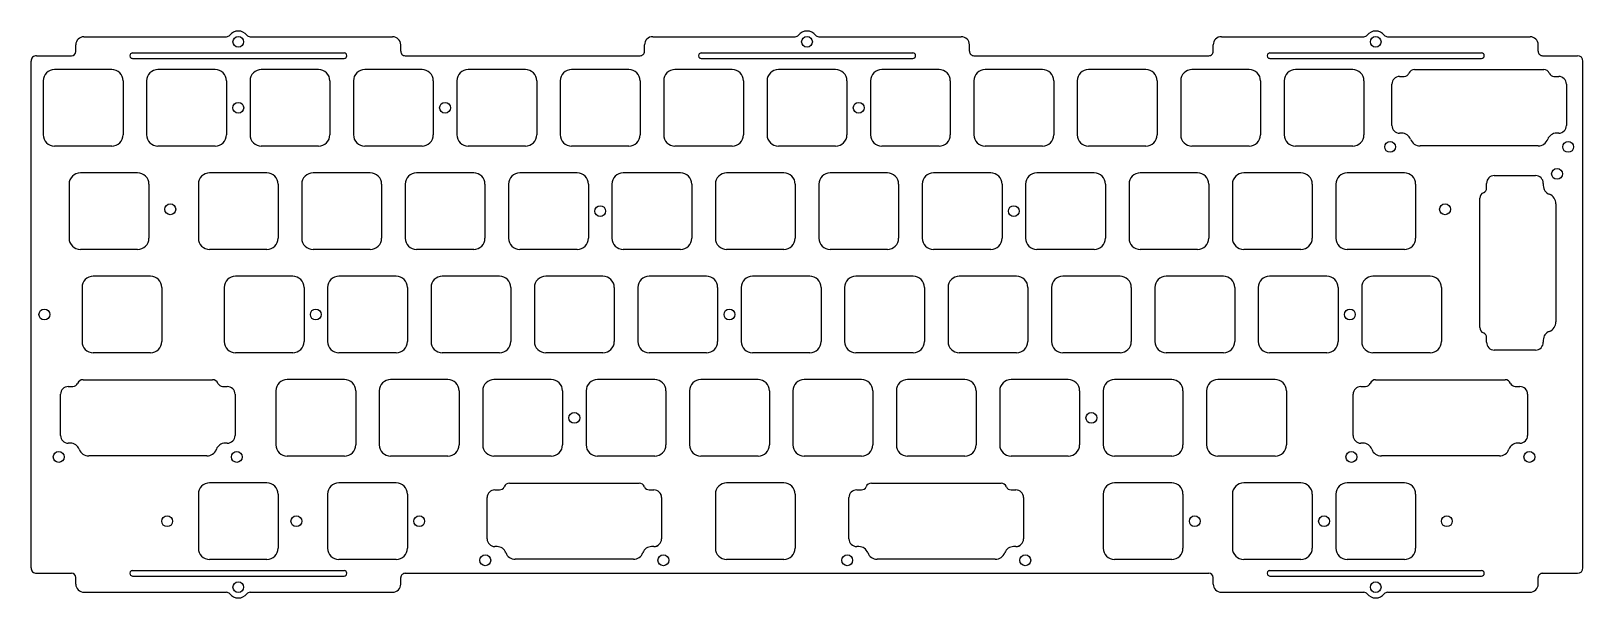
# Model space of a CAD drawing. Header units: millimetres. Extents: x -10 to 276, y -90 to 14.
import ezdxf

# ---------------------------------------------------------------- set-up
doc = ezdxf.new("R2010")
doc.units = ezdxf.units.MM
doc.header["$MEASUREMENT"] = 0
doc.layers.add('BLACK', color=7, linetype='CONTINUOUS')
doc.layers.add('Edge.Cuts', color=53, linetype='CONTINUOUS')

msp = doc.modelspace()

# ---------------------------------------------------------------- linework, layer by layer
at = {"layer": 'BLACK', "linetype": 'Continuous'}
for p, q in [((-1.35625, 10.399985), (-1.35625, 11.599985)), ((0.14375, 13.099997), (26.39937, 13.099997)), ((30.760672, 13.099997), (57.006172, 13.099997)), ((58.50625, 10.410384), (58.50625, 11.619835)), ((103.41875, 10.399985), (103.41875, 11.600085)), ((104.924149, 13.099997), (131.17437, 13.099997)), ((135.535872, 13.099997), (161.781172, 13.099997)), ((163.28125, 10.410384), (163.28125, 11.619835)), ((208.19375, 10.399985), (208.19375, 11.600085)), ((209.699149, 13.099997), (235.9392, 13.099997)), ((240.310872, 13.099997), (266.556172, 13.099997)), ((268.05625, 10.410384), (268.05625, 11.619835)), ((-9.6, -84.794538), (-9.6, 8.599985)), ((-8.600006, 9.599997), (-2.156228, 9.599997)), ((-2.156228, 9.600007), (-2.156228, 9.599997)), ((9.074972, 9.099997), (48.075, 9.099997)), ((9.077449, 10.099997), (48.074972, 10.099997)), ((59.306372, 9.599997), (102.61875, 9.599997)), ((113.849972, 9.099997), (152.85, 9.099997)), ((113.852449, 10.099997), (152.849972, 10.099997)), ((164.081372, 9.599997), (207.39375, 9.599997)), ((218.624972, 9.099997), (257.625, 9.099997)), ((218.627449, 10.099997), (257.624972, 10.099997)), ((268.856372, 9.599997), (275.299972, 9.599997)), ((276.299984, 8.599985), (276.3, 8.599985)), ((276.3, -84.800015), (276.3, 8.599985)), ((5.275, 7.05), (-5.275001, 7.05)), ((24.325, 7.05), (13.775, 7.05)), ((43.375, 7.05), (32.825, 7.05)), ((62.425, 7.05), (51.875, 7.05)), ((81.475, 7.05), (70.925, 7.05)), ((100.525, 7.05), (89.975, 7.05)), ((119.575, 7.05), (109.025, 7.05)), ((138.625, 7.05), (128.075, 7.05)), ((157.675, 7.05), (147.125, 7.05)), ((176.725, 7.05), (166.175, 7.05)), ((195.775, 7.05), (185.225, 7.05)), ((214.825, 7.05), (204.275, 7.05)), ((233.875, 7.05), (223.325, 7.05)), ((-7.35, 4.975001), (-7.35, -4.975001)), ((7.35, 4.975), (7.35, -4.975)), ((11.7, 4.975), (11.7, -4.975)), ((26.4, 4.975), (26.4, -4.975)), ((30.75, 4.975), (30.75, -4.975)), ((45.45, 4.975), (45.45, -4.975)), ((49.8, 4.975), (49.8, -4.975)), ((64.5, 4.975), (64.5, -4.975)), ((68.85, 4.975), (68.85, -4.975)), ((83.55, 4.975), (83.55, -4.975)), ((87.9, 4.975), (87.9, -4.975)), ((102.6, 4.975), (102.6, -4.975)), ((106.95, 4.975), (106.95, -4.975)), ((121.65, 4.975), (121.65, -4.975)), ((126, 4.975), (126, -4.975)), ((140.7, 4.975), (140.7, -4.975)), ((145.05, 4.975), (145.05, -4.975)), ((159.75, 4.975), (159.75, -4.975)), ((164.1, 4.975), (164.1, -4.975)), ((178.8, 4.975), (178.8, -4.975)), ((183.15, 4.975), (183.15, -4.975)), ((197.85, 4.975), (197.85, -4.975)), ((202.2, 4.975), (202.2, -4.975)), ((216.9, 4.975), (216.9, -4.975)), ((221.25, 4.975), (221.25, -4.975)), ((235.95, 4.975), (235.95, -4.975)), ((5.275, -7.05), (-5.275, -7.05)), ((24.325, -7.05), (13.775, -7.05)), ((43.375, -7.05), (32.825, -7.05)), ((62.425, -7.05), (51.875, -7.05)), ((81.475, -7.05), (70.925, -7.05)), ((100.525, -7.05), (89.975, -7.05)), ((119.575, -7.05), (109.025, -7.05)), ((138.625, -7.05), (128.075, -7.05)), ((157.675, -7.05), (147.125, -7.05)), ((176.725, -7.05), (166.175, -7.05)), ((195.775, -7.05), (185.225, -7.05)), ((214.825, -7.05), (204.275, -7.05)), ((233.875, -7.05), (223.325, -7.05)), ((-2.587499, -14.074999), (-2.587499, -24.025001)), ((10.0375, -12), (-0.5125, -12)), ((12.1125, -14.075), (12.112501, -14.075)), ((12.112501, -14.075), (12.112501, -24.025)), ((21.225, -14.075), (21.225, -24.025)), ((33.85, -12), (23.3, -12)), ((35.925, -14.075), (35.925, -24.025)), ((40.275, -14.075), (40.275, -24.025)), ((52.9, -12), (42.35, -12)), ((54.975, -14.075), (54.975, -24.025)), ((59.325, -14.075), (59.325, -24.025)), ((71.95, -12), (61.4, -12)), ((74.025, -14.075), (74.025, -24.025)), ((78.375, -14.075), (78.375, -24.025)), ((91, -12), (80.45, -12)), ((93.075, -14.075), (93.075, -24.025)), ((97.425, -14.075), (97.425, -24.025)), ((110.05, -12), (99.5, -12)), ((112.125, -14.075), (112.125, -24.025)), ((116.475, -14.075), (116.475, -24.025)), ((129.1, -12), (118.55, -12)), ((131.175, -14.075), (131.175, -24.025)), ((135.525, -14.075), (135.525, -24.025)), ((148.15, -12), (137.6, -12)), ((150.225, -14.075), (150.225, -24.025)), ((154.575, -14.075), (154.575, -24.025)), ((167.2, -12), (156.65, -12)), ((169.275, -14.075), (169.275, -24.025)), ((173.625, -14.075), (173.625, -24.025)), ((186.25, -12), (175.7, -12)), ((188.325, -14.075), (188.325, -24.025)), ((192.675, -14.075), (192.675, -24.025)), ((205.3, -12), (194.75, -12)), ((207.375, -14.075), (207.375, -24.025)), ((211.725, -14.075), (211.725, -24.025)), ((224.35, -12), (213.8, -12)), ((226.425, -14.075), (226.425, -24.025)), ((230.775, -14.075), (230.775, -24.025)), ((243.4, -12), (232.85, -12)), ((245.475, -14.075), (245.475, -24.025)), ((10.0375, -26.1), (-0.5125, -26.1)), ((33.85, -26.1), (23.3, -26.1)), ((52.9, -26.1), (42.35, -26.1)), ((71.95, -26.1), (61.4, -26.1)), ((91, -26.1), (80.45, -26.1)), ((110.05, -26.1), (99.5, -26.1)), ((129.1, -26.1), (118.55, -26.1)), ((148.15, -26.1), (137.6, -26.1)), ((167.2, -26.1), (156.65, -26.1)), ((186.25, -26.1), (175.7, -26.1)), ((205.3, -26.1), (194.75, -26.1)), ((224.35, -26.1), (213.8, -26.1)), ((243.4, -26.1), (232.85, -26.1)), ((12.41875, -31.05), (1.868749, -31.05)), ((38.6125, -31.05), (28.0625, -31.05)), ((57.6625, -31.05), (47.1125, -31.05)), ((76.7125, -31.05), (66.1625, -31.05)), ((95.7625, -31.05), (85.2125, -31.05)), ((114.8125, -31.05), (104.2625, -31.05)), ((133.8625, -31.05), (123.3125, -31.05)), ((152.9125, -31.05), (142.3625, -31.05)), ((171.9625, -31.05), (161.4125, -31.05)), ((191.0125, -31.05), (180.4625, -31.05)), ((210.0625, -31.05), (199.5125, -31.05)), ((229.1125, -31.05), (218.5625, -31.05)), ((-0.20625, -33.125), (-0.20625, -43.075001)), ((14.49375, -33.125), (14.49375, -43.075)), ((25.9875, -33.125), (25.9875, -43.075)), ((40.6875, -33.125), (40.6875, -43.075)), ((45.0375, -33.125), (45.0375, -43.075)), ((59.7375, -33.125), (59.7375, -43.075)), ((64.0875, -33.125), (64.0875, -43.075)), ((78.7875, -33.125), (78.7875, -43.075)), ((83.1375, -33.125), (83.1375, -43.075)), ((97.8375, -33.125), (97.8375, -43.075)), ((102.1875, -33.125), (102.1875, -43.075)), ((116.8875, -33.125), (116.8875, -43.075)), ((121.2375, -33.125), (121.2375, -43.075)), ((135.9375, -33.125), (135.9375, -43.075)), ((140.2875, -33.125), (140.2875, -43.075)), ((154.9875, -33.125), (154.9875, -43.075)), ((159.3375, -33.125), (159.3375, -43.075)), ((174.0375, -33.125), (174.0375, -43.075)), ((178.3875, -33.125), (178.3875, -43.075)), ((193.0875, -33.125), (193.0875, -43.075)), ((197.4375, -33.125), (197.4375, -43.075)), ((212.1375, -33.125), (212.1375, -43.075)), ((216.4875, -33.125), (216.4875, -43.075)), ((231.1875, -33.125), (231.1875, -43.075)), ((12.41875, -45.15), (1.86875, -45.15)), ((38.6125, -45.15), (28.0625, -45.15)), ((57.6625, -45.15), (47.1125, -45.15)), ((76.7125, -45.15), (66.1625, -45.15)), ((95.7625, -45.15), (85.2125, -45.15)), ((114.8125, -45.15), (104.2625, -45.15)), ((133.8625, -45.15), (123.3125, -45.15)), ((152.9125, -45.15), (142.3625, -45.15)), ((171.9625, -45.15), (161.4125, -45.15)), ((191.0125, -45.15), (180.4625, -45.15)), ((210.0625, -45.15), (199.5125, -45.15)), ((229.1125, -45.15), (218.5625, -45.15)), ((48.1375, -50.1), (37.5875, -50.1)), ((67.1875, -50.1), (56.6375, -50.1)), ((86.2375, -50.1), (75.6875, -50.1)), ((105.2875, -50.1), (94.7375, -50.1)), ((124.3375, -50.1), (113.7875, -50.1)), ((143.3875, -50.1), (132.8375, -50.1)), ((162.4375, -50.1), (151.8875, -50.1)), ((181.4875, -50.1), (170.9375, -50.1)), ((200.5375, -50.1), (189.9875, -50.1)), ((219.5875, -50.1), (209.0375, -50.1)), ((35.5125, -52.175), (35.5125, -62.125)), ((50.2125, -52.175), (50.2125, -62.125)), ((54.5625, -52.175), (54.5625, -62.125)), ((69.2625, -52.175), (69.2625, -62.125)), ((73.6125, -52.175), (73.6125, -62.125)), ((88.3125, -52.175), (88.3125, -62.125)), ((92.6625, -52.175), (92.6625, -62.125)), ((107.3625, -52.175), (107.3625, -62.125)), ((111.7125, -52.175), (111.7125, -62.125)), ((126.4125, -52.175), (126.4125, -62.125)), ((130.7625, -52.175), (130.7625, -62.125)), ((145.4625, -52.175), (145.4625, -62.125)), ((149.8125, -52.175), (149.8125, -62.125)), ((164.5125, -52.175), (164.5125, -62.125)), ((168.8625, -52.175), (168.8625, -62.125)), ((183.5625, -52.175), (183.5625, -62.125)), ((187.9125, -52.175), (187.9125, -62.125)), ((202.6125, -52.175), (202.6125, -62.125)), ((206.9625, -52.175), (206.9625, -62.125)), ((221.6625, -52.175), (221.6625, -62.125)), ((48.1375, -64.2), (37.5875, -64.2)), ((67.1875, -64.2), (56.6375, -64.2)), ((86.2375, -64.2), (75.6875, -64.2)), ((105.2875, -64.2), (94.7375, -64.2)), ((124.3375, -64.2), (113.7875, -64.2)), ((143.3875, -64.2), (132.8375, -64.2)), ((162.4375, -64.2), (151.8875, -64.2)), ((181.4875, -64.2), (170.9375, -64.2)), ((200.5375, -64.2), (189.9875, -64.2)), ((219.5875, -64.2), (209.0375, -64.2)), ((9.077449, -85.300003), (48.074972, -85.300003)), ((218.627449, -85.300003), (257.624972, -85.300003)), ((-8.600028, -85.800003), (-2.156228, -85.800003)), ((-1.35625, -87.8), (-1.35625, -86.59264)), ((9.074972, -86.300003), (48.075, -86.300003)), ((58.50625, -87.800015), (58.50625, -86.600015)), ((59.310167, -85.800003), (207.393772, -85.800003)), ((208.19375, -87.785851), (208.19375, -86.59254)), ((218.624972, -86.300003), (257.625, -86.300003)), ((268.05625, -87.800015), (268.05625, -86.600015)), ((268.860167, -85.800003), (275.3, -85.800003)), ((0.143772, -89.300003), (26.389372, -89.300003)), ((30.765504, -89.300003), (57.00625, -89.300003)), ((209.693872, -89.300003), (235.939372, -89.300003)), ((240.315504, -89.300003), (266.55625, -89.300003))]:
    msp.add_line(p, q, dxfattribs=at)
at = {"layer": 'BLACK'}
for centre, radius in [((28.575, 12.149997), 0.985), ((133.35, 12.149997), 0.985), ((238.125, 12.149997), 0.985), ((28.575, 0), 1), ((66.675, 0), 1), ((142.875, 0), 1), ((16.04875, -18.7), 1), ((95.25, -19.05), 1), ((171.45, -19.05), 1), ((250.9012, -18.7), 1), ((-7.14375, -38.1), 1), ((42.8625, -38.1), 1), ((119.0625, -38.1), 1), ((90.4875, -57.15), 1), ((185.7375, -57.15), 1), ((28.575, -88.350003), 0.985), ((238.125, -88.350003), 0.985)]:
    msp.add_circle(centre, radius, dxfattribs=at)
for centre, radius, start, end in [((0.143772, 11.599985), 1.500022, 90.00084033, 180), ((26.389072, 13.900085), 0.800195, 270.73741808, 321.32091329), ((28.575, 12.149997), 2, 38.68217849, 141.3178036), ((30.760672, 13.899785), 0.799788, 218.67381541, 270), ((57.006072, 11.599685), 1.500312, 0.76953571, 89.99618108), ((104.918772, 11.599985), 1.500022, 89.79461625, 179.99618034), ((131.164072, 13.900085), 0.800195, 270.73741808, 321.32091329), ((133.35, 12.149998), 1.999999, 38.68217404, 141.31782596), ((135.535872, 13.900185), 0.800188, 218.68718212, 270), ((161.781072, 11.599685), 1.500312, 0.76953571, 89.99618108), ((209.693772, 11.599985), 1.500022, 89.79461625, 179.99618034), ((235.939172, 13.900085), 0.800116, 270.00200517, 321.31639326), ((238.125, 12.149997), 2, 38.6821964, 141.31782151), ((240.310872, 13.900185), 0.800188, 218.68718212, 270), ((266.556072, 11.599685), 1.500312, 0.76953571, 89.99618108), ((-8.600028, 8.599985), 0.999972, 89.99873951, 180), ((-2.156228, 10.399985), 0.799978, 270, 0), ((9.074972, 9.599985), 0.499988, 89.71616584, 270), ((48.074972, 9.599985), 0.500012, 270.00320849, 90), ((59.306372, 10.400185), 0.800188, 179.26970136, 270), ((102.618772, 10.399985), 0.799978, 269.99842434, 0), ((113.849972, 9.599985), 0.499988, 89.71616584, 270), ((152.849972, 9.599985), 0.500012, 270.00320849, 90), ((164.081372, 10.400185), 0.800188, 179.26970136, 270), ((207.393772, 10.399985), 0.799978, 269.99842434, 0), ((218.624972, 9.599985), 0.499988, 89.71616584, 270), ((257.624972, 9.599985), 0.500012, 270.00320849, 90), ((268.856372, 10.400185), 0.800188, 179.26970136, 270), ((275.299972, 8.599985), 1.000012, 0, 90), ((-5.275001, 4.975001), 2.074999, 90, 180), ((5.275001, 4.975001), 2.074999, 359.99997239, 90.00002761), ((13.774999, 4.975001), 2.074999, 89.99997239, 180.00002761), ((24.325001, 4.975001), 2.074999, 359.99997239, 90.00002761), ((32.824999, 4.975001), 2.074999, 89.99997239, 180.00002761), ((43.375001, 4.975001), 2.074999, 359.99997239, 90.00002761), ((51.874999, 4.975001), 2.074999, 89.99997239, 180.00002761), ((62.425001, 4.975001), 2.074999, 359.99997239, 90.00002761), ((70.924999, 4.975001), 2.074999, 89.99997239, 180.00002761), ((81.475001, 4.975001), 2.074999, 359.99997239, 90.00002761), ((89.974999, 4.975001), 2.074999, 89.99997239, 180.00002761), ((100.524997, 4.974997), 2.075003, 0.00008284, 89.99991716), ((109.024997, 4.974997), 2.074997, 89.99991716, 179.99991716), ((119.575047, 4.975047), 2.074953, 359.99870219, 90.00129781), ((128.074997, 4.974997), 2.074997, 89.99991716, 179.99991716), ((138.625047, 4.975047), 2.074953, 359.99870219, 90.00129781), ((147.124997, 4.974997), 2.074997, 89.99991716, 179.99991716), ((157.675047, 4.975047), 2.074953, 359.99870219, 90.00129781), ((166.175047, 4.975047), 2.075047, 90.00129781, 180.00129775), ((176.725047, 4.975047), 2.074953, 359.99870219, 90.00129781), ((185.225047, 4.975047), 2.075047, 90.00129781, 180.00129775), ((195.775047, 4.975047), 2.074953, 359.99870219, 90.00129781), ((204.275047, 4.975047), 2.075047, 90.00129781, 180.00129775), ((214.825047, 4.975047), 2.074953, 359.99870219, 90.00129781), ((223.325047, 4.975047), 2.075047, 90.00129781, 180.00129775), ((233.875047, 4.975047), 2.074953, 359.99870219, 90.00129781), ((-5.275001, -4.975001), 2.074999, 180, 270.00002761), ((5.275001, -4.975001), 2.074999, 269.99997239, 0.00002761), ((13.774999, -4.975001), 2.074999, 179.99997239, 270.00002761), ((24.325001, -4.975001), 2.074999, 269.99997239, 0.00002761), ((32.824999, -4.975001), 2.074999, 179.99997239, 270.00002761), ((43.375001, -4.975001), 2.074999, 269.99997239, 0.00002761), ((51.874999, -4.975001), 2.074999, 179.99997239, 270.00002761), ((62.425001, -4.975001), 2.074999, 269.99997239, 0.00002761), ((70.924999, -4.975001), 2.074999, 179.99997239, 270.00002761), ((81.475001, -4.975001), 2.074999, 269.99997239, 0.00002761), ((89.974997, -4.975003), 2.074997, 179.99991716, 270.00008284), ((100.524997, -4.975003), 2.075003, 270.00008284, 0.00008284), ((109.024997, -4.975003), 2.074997, 179.99991716, 270.00008284), ((119.574997, -4.975003), 2.075003, 270.00008284, 0.00008284), ((128.075047, -4.974953), 2.075047, 180.00129775, 269.99870225), ((138.624997, -4.975003), 2.075003, 270.00008284, 0.00008284), ((147.125047, -4.974953), 2.075047, 180.00129775, 269.99870225), ((157.674997, -4.975003), 2.075003, 270.00008284, 0.00008284), ((166.175047, -4.974953), 2.075047, 180.00129775, 269.99870225), ((176.725047, -4.974953), 2.074953, 269.99870225, 359.99870219), ((185.225047, -4.974953), 2.075047, 180.00129775, 269.99870225), ((195.775047, -4.974953), 2.074953, 269.99870225, 359.99870219), ((204.275047, -4.974953), 2.075047, 180.00129775, 269.99870225), ((214.825047, -4.974953), 2.074953, 269.99870225, 359.99870219), ((223.325047, -4.974953), 2.075047, 180.00129775, 269.99870225), ((233.875047, -4.974953), 2.074953, 269.99870225, 359.99870219), ((-0.5125, -14.074999), 2.074999, 90, 180), ((10.037501, -14.074999), 2.074999, 359.99997239, 90.00002761), ((23.299999, -14.074999), 2.074999, 89.99997239, 180.00002761), ((33.850001, -14.074999), 2.074999, 359.99997239, 90.00002761), ((42.349999, -14.074999), 2.074999, 89.99997239, 180.00002761), ((52.900001, -14.074999), 2.074999, 359.99997239, 90.00002761), ((61.399999, -14.074999), 2.074999, 89.99997239, 180.00002761), ((71.950001, -14.074999), 2.074999, 359.99997239, 90.00002761), ((80.449999, -14.074999), 2.074999, 89.99997239, 180.00002761), ((90.999997, -14.075003), 2.075003, 0.00008284, 89.99991716), ((99.499997, -14.075003), 2.074997, 89.99991716, 179.99991716), ((110.049997, -14.075003), 2.075003, 0.00008284, 89.99991716), ((118.549997, -14.075003), 2.074997, 89.99991716, 179.99991716), ((129.100047, -14.074953), 2.074953, 359.99870219, 90.00129781), ((137.599997, -14.075003), 2.074997, 89.99991716, 179.99991716), ((148.150047, -14.074953), 2.074953, 359.99870219, 90.00129781), ((156.649997, -14.075003), 2.074997, 89.99991716, 179.99991716), ((167.200047, -14.074953), 2.074953, 359.99870219, 90.00129781), ((175.700047, -14.074953), 2.075047, 90.00129781, 180.00129775), ((186.250047, -14.074953), 2.074953, 359.99870219, 90.00129781), ((194.750047, -14.074953), 2.075047, 90.00129781, 180.00129775), ((205.300047, -14.074953), 2.074953, 359.99870219, 90.00129781), ((213.800047, -14.074953), 2.075047, 90.00129781, 180.00129775), ((224.350047, -14.074953), 2.074953, 359.99870219, 90.00129781), ((232.850047, -14.074953), 2.075047, 90.00129781, 180.00129775), ((243.400047, -14.074953), 2.074953, 359.99870219, 90.00129781), ((-0.5125, -24.025001), 2.074999, 180, 270), ((10.037501, -24.025), 2.075, 269.99997239, 0), ((23.299999, -24.025001), 2.074999, 179.99997239, 270.00002761), ((33.850001, -24.025001), 2.074999, 269.99997239, 0.00002761), ((42.349999, -24.025001), 2.074999, 179.99997239, 270.00002761), ((52.900001, -24.025001), 2.074999, 269.99997239, 0.00002761), ((61.399999, -24.025001), 2.074999, 179.99997239, 270.00002761), ((71.950001, -24.025001), 2.074999, 269.99997239, 0.00002761), ((80.449999, -24.025001), 2.074999, 179.99997239, 270.00002761), ((90.999997, -24.025003), 2.075003, 270.00008284, 0.00008284), ((99.499997, -24.025003), 2.074997, 179.99991716, 270.00008284), ((110.049997, -24.025003), 2.075003, 270.00008284, 0.00008284), ((118.549997, -24.025003), 2.074997, 179.99991716, 270.00008284), ((129.099997, -24.025003), 2.075003, 270.00008284, 0.00008284), ((137.600047, -24.024953), 2.075047, 180.00129775, 269.99870225), ((148.149997, -24.025003), 2.075003, 270.00008284, 0.00008284), ((156.650047, -24.024953), 2.075047, 180.00129775, 269.99870225), ((167.200047, -24.024953), 2.074953, 269.99870225, 359.99870219), ((175.700047, -24.024953), 2.075047, 180.00129775, 269.99870225), ((186.250047, -24.024953), 2.074953, 269.99870225, 359.99870219), ((194.750047, -24.024953), 2.075047, 180.00129775, 269.99870225), ((205.300047, -24.024953), 2.074953, 269.99870225, 359.99870219), ((213.800047, -24.024953), 2.075047, 180.00129775, 269.99870225), ((224.350047, -24.024953), 2.074953, 269.99870225, 359.99870219), ((232.850047, -24.024953), 2.075047, 180.00129775, 269.99870225), ((243.400047, -24.024953), 2.074953, 269.99870225, 359.99870219), ((1.868754, -33.125004), 2.075004, 90.00013806, 179.99988955), ((12.41875, -33.125), 2.075, 0, 90), ((28.062499, -33.124999), 2.074999, 89.99997239, 180.00002761), ((38.612501, -33.124999), 2.074999, 359.99997239, 90.00002761), ((47.112499, -33.124999), 2.074999, 89.99997239, 180.00002761), ((57.662501, -33.124999), 2.074999, 359.99997239, 90.00002761), ((66.162499, -33.124999), 2.074999, 89.99997239, 180.00002761), ((76.712501, -33.124999), 2.074999, 359.99997239, 90.00002761), ((85.212499, -33.124999), 2.074999, 89.99997239, 180.00002761), ((95.762497, -33.125003), 2.075003, 0.00008284, 89.99991716), ((104.262497, -33.125003), 2.074997, 89.99991716, 179.99991716), ((114.812497, -33.125003), 2.075003, 0.00008284, 89.99991716), ((123.312497, -33.125003), 2.074997, 89.99991716, 179.99991716), ((133.862547, -33.124953), 2.074953, 359.99870219, 90.00129781), ((142.362497, -33.125003), 2.074997, 89.99991716, 179.99991716), ((152.912547, -33.124953), 2.074953, 359.99870219, 90.00129781), ((161.412547, -33.124953), 2.075047, 90.00129781, 180.00129775), ((171.962547, -33.124953), 2.074953, 359.99870219, 90.00129781), ((180.462547, -33.124953), 2.075047, 90.00129781, 180.00129775), ((191.012547, -33.124953), 2.074953, 359.99870219, 90.00129781), ((199.512547, -33.124953), 2.075047, 90.00129781, 180.00129775), ((210.062547, -33.124953), 2.074953, 359.99870219, 90.00129781), ((218.562547, -33.124953), 2.075047, 90.00129781, 180.00129775), ((229.112547, -33.124953), 2.074953, 359.99870219, 90.00129781), ((1.868752, -43.074998), 2.075002, 180.00008284, 269.99994478), ((12.41875, -43.075), 2.075, 270, 0), ((28.062499, -43.075001), 2.074999, 179.99997239, 270.00002761), ((38.612501, -43.075001), 2.074999, 269.99997239, 0.00002761), ((47.112499, -43.075001), 2.074999, 179.99997239, 270.00002761), ((57.662501, -43.075001), 2.074999, 269.99997239, 0.00002761), ((66.162499, -43.075001), 2.074999, 179.99997239, 270.00002761), ((76.712501, -43.075001), 2.074999, 269.99997239, 0.00002761), ((85.212499, -43.075001), 2.074999, 179.99997239, 270.00002761), ((95.762497, -43.075003), 2.075003, 270.00008284, 0.00008284), ((104.262497, -43.075003), 2.074997, 179.99991716, 270.00008284), ((114.812497, -43.075003), 2.075003, 270.00008284, 0.00008284), ((123.312547, -43.074953), 2.075047, 180.00129775, 269.99870225), ((133.862497, -43.075003), 2.075003, 270.00008284, 0.00008284), ((142.362547, -43.074953), 2.075047, 180.00129775, 269.99870225), ((152.912497, -43.075003), 2.075003, 270.00008284, 0.00008284), ((161.412547, -43.074953), 2.075047, 180.00129775, 269.99870225), ((171.962547, -43.074953), 2.074953, 269.99870225, 359.99870219), ((180.462547, -43.074953), 2.075047, 180.00129775, 269.99870225), ((191.012547, -43.074953), 2.074953, 269.99870225, 359.99870219), ((199.512547, -43.074953), 2.075047, 180.00129775, 269.99870225), ((210.062547, -43.074953), 2.074953, 269.99870225, 359.99870219), ((218.562547, -43.074953), 2.075047, 180.00129775, 269.99870225), ((229.112547, -43.074953), 2.074953, 269.99870225, 359.99870219), ((37.587499, -52.174999), 2.074999, 89.99997239, 180.00002761), ((48.137501, -52.174999), 2.074999, 359.99997239, 90.00002761), ((56.637499, -52.174999), 2.074999, 89.99997239, 180.00002761), ((67.187501, -52.174999), 2.074999, 359.99997239, 90.00002761), ((75.687499, -52.174999), 2.074999, 89.99997239, 180.00002761), ((86.237501, -52.174999), 2.074999, 359.99997239, 90.00002761), ((94.737499, -52.174999), 2.074999, 89.99997239, 180.00002761), ((105.287497, -52.175003), 2.075003, 0.00008284, 89.99991716), ((113.787497, -52.175003), 2.074997, 89.99991716, 179.99991716), ((124.337547, -52.174953), 2.074953, 359.99870219, 90.00129781), ((132.837497, -52.175003), 2.074997, 89.99991716, 179.99991716), ((143.387547, -52.174953), 2.074953, 359.99870219, 90.00129781), ((151.887497, -52.175003), 2.074997, 89.99991716, 179.99991716), ((162.437547, -52.174953), 2.074953, 359.99870219, 90.00129781), ((170.937547, -52.174953), 2.075047, 90.00129781, 180.00129775), ((181.487547, -52.174953), 2.074953, 359.99870219, 90.00129781), ((189.987547, -52.174953), 2.075047, 90.00129781, 180.00129775), ((200.537547, -52.174953), 2.074953, 359.99870219, 90.00129781), ((209.037547, -52.174953), 2.075047, 90.00129781, 180.00129775), ((219.587547, -52.174953), 2.074953, 359.99870219, 90.00129781), ((37.587499, -62.125001), 2.074999, 179.99997239, 270.00002761), ((48.137501, -62.125001), 2.074999, 269.99997239, 0.00002761), ((56.637499, -62.125001), 2.074999, 179.99997239, 270.00002761), ((67.187501, -62.125001), 2.074999, 269.99997239, 0.00002761), ((75.687499, -62.125001), 2.074999, 179.99997239, 270.00002761), ((86.237501, -62.125001), 2.074999, 269.99997239, 0.00002761), ((94.737497, -62.125003), 2.074997, 179.99991716, 270.00008284), ((105.287497, -62.125003), 2.075003, 270.00008284, 0.00008284), ((113.787497, -62.125003), 2.074997, 179.99991716, 270.00008284), ((124.337497, -62.125003), 2.075003, 270.00008284, 0.00008284), ((132.837547, -62.124953), 2.075047, 180.00129775, 269.99870225), ((143.387497, -62.125003), 2.075003, 270.00008284, 0.00008284), ((151.887547, -62.124953), 2.075047, 180.00129775, 269.99870225), ((162.437497, -62.125003), 2.075003, 270.00008284, 0.00008284), ((170.937547, -62.124953), 2.075047, 180.00129775, 269.99870225), ((181.487547, -62.124953), 2.074953, 269.99870225, 359.99870219), ((189.987547, -62.124953), 2.075047, 180.00129775, 269.99870225), ((200.537547, -62.124953), 2.074953, 269.99870225, 359.99870219), ((209.037547, -62.124953), 2.075047, 180.00129775, 269.99870225), ((219.587547, -62.124953), 2.074953, 269.99870225, 359.99870219), ((-8.600028, -84.800015), 0.999988, 179.68618537, 270), ((9.074972, -85.800015), 0.499988, 89.71616584, 270), ((48.074972, -85.800015), 0.500012, 270.00320849, 90), ((218.624972, -85.800015), 0.499988, 89.71616584, 270), ((257.624972, -85.800015), 0.500012, 270.00320849, 90), ((275.299972, -84.800015), 1.000028, 270.00160424, 0), ((-2.156228, -86.600015), 0.800012, 0.52819503, 90), ((0.143772, -87.800015), 1.499988, 179.99942705, 270), ((57.006272, -87.800015), 1.499978, 269.99915966, 0), ((59.306272, -86.600015), 0.800022, 89.72104756, 180), ((207.393772, -86.600015), 0.800012, 0.53535658, 90), ((209.693872, -87.799815), 1.500188, 179.46667327, 270), ((266.556272, -87.800015), 1.499978, 269.99915966, 0), ((268.856272, -86.600015), 0.800022, 89.72104756, 180), ((26.389372, -90.099815), 0.799812, 38.67712742, 90), ((28.575, -88.350003), 2, 218.68217849, 321.3178036), ((30.760672, -90.099915), 0.799885, 89.65389963, 141.31929494), ((235.939372, -90.099815), 0.799812, 38.67712742, 90), ((238.125, -88.350003), 2, 218.68217849, 321.3178036), ((240.310672, -90.099915), 0.799885, 89.65389963, 141.31929494)]:
    msp.add_arc(centre, radius, start, end, dxfattribs=at)
at = {"layer": 'Edge.Cuts', "linetype": 'CONTINUOUS'}
for p, q in [((242.52436, 5.77544), (243.38997, 5.77544)), ((245.24718, 7.0276), (269.10242, 7.0276)), ((270.95963, 5.77544), (271.82524, 5.77544)), ((241.09936, -3.25044), (241.09936, 4.35044)), ((273.25024, 4.35044), (273.25024, -3.25044)), ((242.9284, -4.67544), (242.52436, -4.67544)), ((271.82524, -4.67544), (271.4212, -4.67544)), ((268.0503, -7.01191), (246.2993, -7.01191)), ((258.54331, -14.79037), (258.54331, -13.92476)), ((259.96831, -12.49976), (267.56919, -12.49976)), ((268.99419, -13.92476), (268.99419, -14.3288)), ((257.29115, -40.50282), (257.29115, -16.64758)), ((271.33066, -17.6997), (271.33066, -39.4507)), ((248.16875, -31.05), (237.618749, -31.05)), ((235.54375, -33.125), (235.54375, -43.075001)), ((250.24375, -33.125), (250.24375, -43.075)), ((258.54331, -43.22564), (258.54331, -42.36003)), ((268.99419, -42.8216), (268.99419, -43.22564)), ((248.16875, -45.15), (237.61875, -45.15)), ((267.56919, -44.65064), (259.96831, -44.65064)), ((-2.74439, -51.37456), (-1.87878, -51.37456)), ((-0.02157, -50.1224), (23.83367, -50.1224)), ((25.69088, -51.37456), (26.55649, -51.37456)), ((235.38061, -51.37456), (236.24622, -51.37456)), ((238.10343, -50.1224), (261.95867, -50.1224)), ((263.81588, -51.37456), (264.68149, -51.37456)), ((-4.16939, -60.40044), (-4.16939, -52.79956)), ((27.98149, -52.79956), (27.98149, -60.40044)), ((233.95561, -60.40044), (233.95561, -52.79956)), ((266.10649, -52.79956), (266.10649, -60.40044)), ((-2.34035, -61.82544), (-2.74439, -61.82544)), ((26.55649, -61.82544), (26.15245, -61.82544)), ((235.78465, -61.82544), (235.38061, -61.82544)), ((264.68149, -61.82544), (264.27745, -61.82544)), ((22.78155, -64.16191), (1.03055, -64.16191)), ((260.90655, -64.16191), (239.15555, -64.16191)), ((21.225, -71.225), (21.225, -81.175001)), ((21.225, -71.225), (21.225, -81.175001)), ((33.85, -69.15), (23.299999, -69.15)), ((33.85, -69.15), (23.299999, -69.15)), ((35.925, -71.225), (35.925, -81.175)), ((35.925, -71.225), (35.925, -81.175)), ((45.0375, -71.225), (45.0375, -81.175001)), ((45.0375, -71.225), (45.0375, -81.175001)), ((57.6625, -69.15), (47.112499, -69.15)), ((57.6625, -69.15), (47.112499, -69.15)), ((59.7375, -71.225), (59.7375, -81.175)), ((59.7375, -71.225), (59.7375, -81.175)), ((75.83686, -70.42456), (76.70247, -70.42456)), ((75.849012, -70.42456), (76.702575, -70.42456)), ((76.702575, -70.424548), (76.702575, -70.42456)), ((78.55968, -69.1724), (102.41492, -69.1724)), ((78.559875, -69.172411), (78.559875, -69.1724)), ((78.559875, -69.1724), (102.415075, -69.1724)), ((104.27213, -70.42456), (105.13774, -70.42456)), ((104.272275, -70.42456), (105.137875, -70.42456)), ((116.475, -71.225), (116.475, -81.175001)), ((116.475, -71.225), (116.475, -81.175001)), ((129.1, -69.15), (118.549999, -69.15)), ((129.1, -69.15), (118.549999, -69.15)), ((131.175, -71.225), (131.175, -81.175)), ((131.175, -71.225), (131.175, -81.175)), ((142.51186, -70.42456), (143.37747, -70.42456)), ((142.524012, -70.42456), (143.377575, -70.42456)), ((143.377575, -70.424548), (143.377575, -70.42456)), ((145.23468, -69.1724), (169.08992, -69.1724)), ((145.234875, -69.172411), (145.234875, -69.1724)), ((145.234875, -69.1724), (169.090075, -69.1724)), ((170.94713, -70.42456), (171.81274, -70.42456)), ((170.947275, -70.42456), (171.812875, -70.42456)), ((187.9125, -71.225), (187.9125, -81.175001)), ((187.9125, -71.225), (187.9125, -81.175001)), ((200.5375, -69.15), (189.987499, -69.15)), ((200.5375, -69.15), (189.987499, -69.15)), ((202.6125, -71.225), (202.6125, -81.175)), ((202.6125, -71.225), (202.6125, -81.175)), ((211.725, -71.225), (211.725, -81.175001)), ((211.725, -71.225), (211.725, -81.175001)), ((224.35, -69.15), (213.799999, -69.15)), ((224.35, -69.15), (213.799999, -69.15)), ((226.425, -71.225), (226.425, -81.175)), ((226.425, -71.225), (226.425, -81.175)), ((230.775, -71.225), (230.775, -81.175001)), ((230.775, -71.225), (230.775, -81.175001)), ((243.4, -69.15), (232.849999, -69.15)), ((243.4, -69.15), (232.849999, -69.15)), ((245.475, -71.225), (245.475, -81.175)), ((245.475, -71.225), (245.475, -81.175)), ((74.41186, -79.45044), (74.41186, -71.84956)), ((74.411985, -79.45044), (74.411985, -71.8497)), ((106.56274, -71.84956), (106.56274, -79.45044)), ((106.562865, -71.84956), (106.562865, -79.4504)), ((141.08686, -79.45044), (141.08686, -71.84956)), ((141.086985, -79.45044), (141.086985, -71.8497)), ((173.23774, -71.84956), (173.23774, -79.45044)), ((173.237865, -71.84956), (173.237865, -79.4504)), ((76.2409, -80.87544), (75.83686, -80.87544)), ((76.241075, -80.87544), (75.836975, -80.87544)), ((105.13774, -80.87544), (104.7337, -80.87544)), ((105.125958, -80.87544), (104.733825, -80.87544)), ((142.9159, -80.87544), (142.51186, -80.87544)), ((142.916075, -80.87544), (142.511975, -80.87544)), ((171.81274, -80.87544), (171.4087, -80.87544)), ((171.800958, -80.87544), (171.408825, -80.87544)), ((33.85, -83.25), (23.3, -83.25)), ((33.85, -83.25), (23.3, -83.25)), ((57.6625, -83.25), (47.1125, -83.25)), ((57.6625, -83.25), (47.1125, -83.25)), ((101.3628, -83.21191), (79.6118, -83.21191)), ((101.362925, -83.21191), (79.612075, -83.21191)), ((129.1, -83.25), (118.55, -83.25)), ((129.1, -83.25), (118.55, -83.25)), ((168.0378, -83.21191), (146.2868, -83.21191)), ((168.037925, -83.21191), (146.287075, -83.21191)), ((200.5375, -83.25), (189.9875, -83.25)), ((200.5375, -83.25), (189.9875, -83.25)), ((224.35, -83.25), (213.8, -83.25)), ((224.35, -83.25), (213.8, -83.25)), ((243.4, -83.25), (232.85, -83.25)), ((243.4, -83.25), (232.85, -83.25))]:
    msp.add_line(p, q, dxfattribs=at)
at = {"layer": 'Edge.Cuts'}
for centre in [(240.775, -7.2), (273.575, -7.2), (271.51875, -12.175), (233.3625, -38.1), (-4.49375, -64.35), (28.30625, -64.35), (233.63125, -64.35), (266.43125, -64.35), (15.478125, -76.2), (39.290625, -76.2), (61.9125, -76.2), (204.7875, -76.2), (228.6, -76.2), (251.221875, -76.2), (74.0875, -83.4), (106.8875, -83.4), (140.7625, -83.4), (173.5625, -83.4)]:
    msp.add_circle(centre, 1, dxfattribs=at)
for centre, radius, start, end in [((242.52436, 4.35044), 1.425, 90, 180), ((243.38997, 6.70385), 0.928411, -90, -22.02270195), ((245.2472, 5.9526), 1.075006, 90.00106597, 157.97610066), ((269.1024, 5.9526), 1.075, 22.02389934, 89.99893403), ((270.9596, 6.7039), 0.92846, -157.97374324, -89.99814868), ((271.82524, 4.35044), 1.425, 0, 90), ((242.52436, -3.25044), 1.425, -180, -90), ((242.92841, -6.40037), 1.72493, 20.54597615, 90.00033216), ((271.4212, -6.4004), 1.724938, 90, 159.45340178), ((271.8252, -3.2504), 1.42504, -89.99839174, -0.00160826), ((246.29931, -5.13696), 1.87495, -159.45407657, -90.00030559), ((268.0503, -5.137), 1.874943, -90, -20.54506499), ((259.96831, -13.92476), 1.425, 90, 180), ((267.56915, -13.9248), 1.42504, 0.00160826, 89.99839174), ((258.36615, -16.6476), 1.075, 112.02389934, 179.99893403), ((257.61485, -14.7904), 0.92846, -67.97374324, 0.00185132), ((270.71915, -14.3288), 1.724938, -180, -110.54659822), ((269.45575, -17.6997), 1.874943, 0, 69.45493501), ((237.6188, -33.125), 2.07505, 90.00140823, 180), ((248.1688, -33.125), 2.075, 0, 90.00138062), ((269.45571, -39.45069), 1.87495, -69.45407657, -0.00030559), ((258.36615, -40.5028), 1.075006, -179.99893403, -112.02389934), ((257.6149, -42.36003), 0.928411, 0, 67.97729805), ((270.71912, -42.82159), 1.72493, -249.45402385, -179.99966784), ((237.6188, -43.075), 2.075, -179.99997239, -90.00138062), ((248.1688, -43.075), 2.07495, -90.00138062, 0), ((259.96831, -43.22564), 1.425, -180, -90), ((267.56919, -43.22564), 1.425, -90, 0), ((-2.74439, -52.79956), 1.425, 90, 180), ((-1.87878, -50.44615), 0.928411, -90, -22.02270195), ((-0.02155, -51.1974), 1.075006, 90.00106597, 157.97610066), ((23.83365, -51.1974), 1.075, 22.02389934, 89.99893403), ((25.69085, -50.4461), 0.92846, -157.97374324, -89.99814868), ((26.55649, -52.79956), 1.425, 0, 90), ((235.38061, -52.79956), 1.425, 90, 180), ((236.24622, -50.44615), 0.928411, -90, -22.02270195), ((238.10345, -51.1974), 1.075006, 90.00106597, 157.97610066), ((261.95865, -51.1974), 1.075, 22.02389934, 89.99893403), ((263.81585, -50.4461), 0.92846, -157.97374324, -89.99814868), ((264.68149, -52.79956), 1.425, 0, 90), ((-2.74439, -60.40044), 1.425, -180, -90), ((-2.34034, -63.55037), 1.72493, 20.54597615, 90.00033216), ((26.15245, -63.5504), 1.724938, 90, 159.45340178), ((26.55645, -60.4004), 1.42504, -89.99839174, -0.00160826), ((235.38061, -60.40044), 1.425, -180, -90), ((235.78466, -63.55037), 1.72493, 20.54597615, 90.00033216), ((264.27745, -63.5504), 1.724938, 90, 159.45340178), ((264.68145, -60.4004), 1.42504, -89.99839174, -0.00160826), ((1.03056, -62.28696), 1.87495, -159.45407657, -90.00030559), ((22.78155, -62.287), 1.874943, -90, -20.54506499), ((239.15556, -62.28696), 1.87495, -159.45407657, -90.00030559), ((260.90655, -62.287), 1.874943, -90, -20.54506499), ((23.3, -71.225), 2.075, 90.00002761, 180), ((23.3, -71.225), 2.075, 90.00002761, 180), ((33.85, -71.225), 2.075, 0, 90), ((33.85, -71.225), 2.075, 0, 90), ((47.1125, -71.225), 2.075, 90.00002761, 180), ((47.1125, -71.225), 2.075, 90.00002761, 180), ((57.6625, -71.225), 2.075, 0, 90), ((57.6625, -71.225), 2.075, 0, 90), ((75.83686, -71.84956), 1.425, 90, 180), ((75.8371, -71.8496), 1.425115, -270.47891951, -179.99597957), ((76.70247, -69.49615), 0.928411, -90, -22.02270195), ((76.7026, -69.4962), 0.928388, -90.00154288, -22.01995704), ((78.5597, -70.2474), 1.075006, 90.00106597, 157.97610066), ((78.5598, -70.2474), 1.074983, 89.99600256, 157.97560099), ((102.4149, -70.2474), 1.075, 22.02389934, 89.99893403), ((102.415, -70.2474), 1.075, 22.02339581, 89.99600262), ((104.2721, -69.4961), 0.92846, -157.97374324, -89.99814868), ((104.2723, -69.4961), 0.92846, -157.97545325, -90.00154276), ((105.13774, -71.84956), 1.425, 0, 90), ((105.1379, -71.8495), 1.42494, -0.00241256, 90.00100523), ((118.55, -71.225), 2.075, 90.00002761, 180), ((118.55, -71.225), 2.075, 90.00002761, 180), ((129.1, -71.225), 2.075, 0, 90), ((129.1, -71.225), 2.075, 0, 90), ((142.51186, -71.84956), 1.425, 90, 180), ((142.5121, -71.8496), 1.425115, -270.47891951, -179.99597957), ((143.37747, -69.49615), 0.928411, -90, -22.02270195), ((143.3776, -69.4962), 0.928388, -90.00154288, -22.01995704), ((145.2347, -70.2474), 1.075006, 90.00106597, 157.97610066), ((145.2348, -70.2474), 1.074983, 89.99600256, 157.97560099), ((169.0899, -70.2474), 1.075, 22.02389934, 89.99893403), ((169.09, -70.2474), 1.075, 22.02339581, 89.99600262), ((170.9471, -69.4961), 0.92846, -157.97374324, -89.99814868), ((170.9473, -69.4961), 0.92846, -157.97545325, -90.00154276), ((171.81274, -71.84956), 1.425, 0, 90), ((171.8129, -71.8495), 1.42494, -0.00241256, 90.00100523), ((189.9875, -71.225), 2.075, 90.00002761, 180), ((189.9875, -71.225), 2.075, 90.00002761, 180), ((200.5375, -71.225), 2.075, 0, 90), ((200.5375, -71.225), 2.075, 0, 90), ((213.8, -71.225), 2.075, 90.00002761, 180), ((213.8, -71.225), 2.075, 90.00002761, 180), ((224.35, -71.225), 2.075, 0, 90), ((224.35, -71.225), 2.075, 0, 90), ((232.85, -71.225), 2.075, 90.00002761, 180), ((232.85, -71.225), 2.075, 90.00002761, 180), ((243.4, -71.225), 2.075, 0, 90), ((243.4, -71.225), 2.075, 0, 90), ((75.83686, -79.45044), 1.425, -180, -90), ((75.837, -79.4504), 1.42504, -179.99839174, -90.00100516), ((105.1377, -79.4504), 1.425165, -90.47210798, 0), ((105.1377, -79.4504), 1.42504, -89.99839174, -0.00160826), ((142.51186, -79.45044), 1.425, -180, -90), ((142.512, -79.4504), 1.42504, -179.99839174, -90.00100516), ((171.8127, -79.4504), 1.425165, -90.47210798, 0), ((171.8127, -79.4504), 1.42504, -89.99839174, -0.00160826), ((23.3, -81.175), 2.075, -179.99997239, -90), ((23.3, -81.175), 2.075, -179.99997239, -90), ((33.85, -81.175), 2.075, -90, 0), ((33.85, -81.175), 2.075, -90, 0), ((47.1125, -81.175), 2.075, -179.99997239, -90), ((47.1125, -81.175), 2.075, -179.99997239, -90), ((57.6625, -81.175), 2.075, -90, 0), ((57.6625, -81.175), 2.075, -90, 0), ((76.24091, -82.60037), 1.72493, 20.54597615, 90.00033216), ((76.2411, -82.6003), 1.72486, 20.54456057, 90.00083044), ((79.61181, -81.33696), 1.87495, -159.45407657, -90.00030559), ((79.612, -81.3369), 1.87501, -159.45305696, -89.99770818), ((101.3628, -81.337), 1.874943, -90, -20.54506499), ((101.3628, -81.3368), 1.87513, -89.99618055, -20.54944701), ((104.7337, -82.6004), 1.724938, 90, 159.45340178), ((104.7338, -82.6004), 1.724915, 89.99916959, 159.45311033), ((118.55, -81.175), 2.075, -179.99997239, -90), ((118.55, -81.175), 2.075, -179.99997239, -90), ((129.1, -81.175), 2.075, -90, 0), ((129.1, -81.175), 2.075, -90, 0), ((142.91591, -82.60037), 1.72493, 20.54597615, 90.00033216), ((142.9161, -82.6003), 1.72486, 20.54456057, 90.00083044), ((146.28681, -81.33696), 1.87495, -159.45407657, -90.00030559), ((146.287, -81.3369), 1.87501, -159.45305696, -89.99770818), ((168.0378, -81.337), 1.874943, -90, -20.54506499), ((168.0378, -81.3368), 1.87513, -89.99618055, -20.54944701), ((171.4087, -82.6004), 1.724938, 90, 159.45340178), ((171.4088, -82.6004), 1.724915, 89.99916959, 159.45311033), ((189.9875, -81.175), 2.075, -179.99997239, -90), ((189.9875, -81.175), 2.075, -179.99997239, -90), ((200.5375, -81.175), 2.075, -90, 0), ((200.5375, -81.175), 2.075, -90, 0), ((213.8, -81.175), 2.075, -179.99997239, -90), ((213.8, -81.175), 2.075, -179.99997239, -90), ((224.35, -81.175), 2.075, -90, 0), ((224.35, -81.175), 2.075, -90, 0), ((232.85, -81.175), 2.075, -179.99997239, -90), ((232.85, -81.175), 2.075, -179.99997239, -90), ((243.4, -81.175), 2.075, -90, 0), ((243.4, -81.175), 2.075, -90, 0)]:
    msp.add_arc(centre, radius, start, end, dxfattribs=at)

doc.saveas('drawing.dxf')
